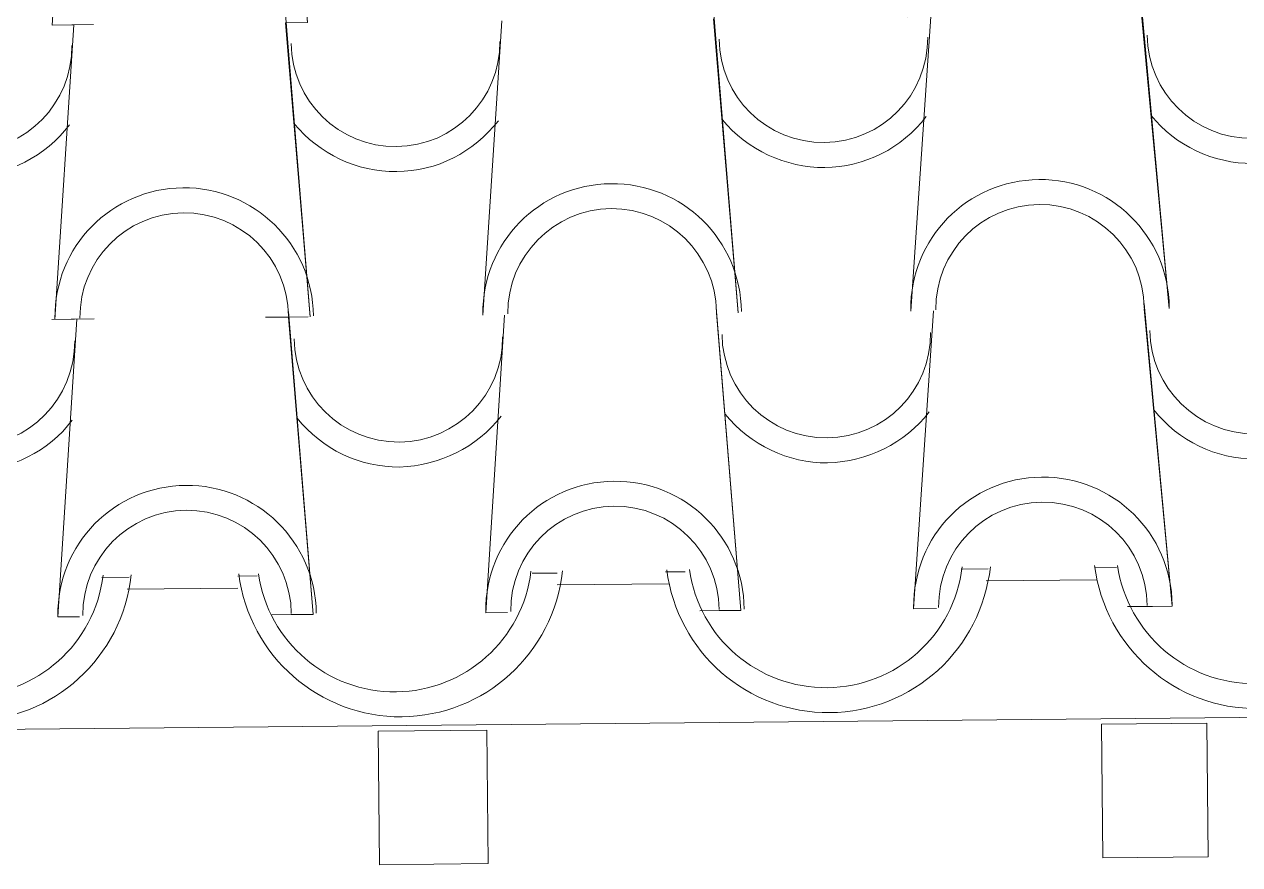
# Model space of a CAD drawing. Header units: millimetres. Extents: x 36985 to 49607, y -23856 to -17842.
# Drawn here: x 44592 to 45503, y -19842 to -19212 of the extents above; entities that cross this region are included whole.
import ezdxf

# ---------------------------------------------------------------- set-up
doc = ezdxf.new("R2010")
doc.units = ezdxf.units.MM
doc.layers.add('A-COB-___-___-EXI', color=250, linetype='Continuous', lineweight=25)

msp = doc.modelspace()

# ---------------------------------------------------------------- linework, layer by layer
at = {"layer": 'A-COB-___-___-EXI', "color": 18, "lineweight": 9}
for p, q in [((44627.53, -19212.54), (44643.82, -19212.39)), ((45256.78, -19427.23), (45271.76, -19206.35)), ((44614.99, -19433.4), (44629.16, -19212.53)), ((44627.21, -19433.28), (44644.31, -19433.12)), ((45294.48, -19620.73), (45314.84, -19620.53)), ((45394.66, -19619.76), (45410.95, -19619.61)), ((44752.05, -19625.94), (44766.71, -19625.8)), ((44972.77, -19623.82), (44991.5, -19623.64)), ((45072.95, -19622.86), (45087.61, -19622.71)), ((45396.37, -19628.71), (45313.3, -19629.5)), ((44752.14, -19634.9), (44669.06, -19635.7)), ((45075.48, -19631.79), (44991.59, -19632.6)), ((45438.11, -19648.67), (45419.37, -19648.85)), ((45115.58, -19651.77), (45098.48, -19651.93))]:
    msp.add_line(p, q, dxfattribs=at)
at = {"layer": 'A-COB-___-___-EXI', "color": 18, "lineweight": 9, "flags": 128}
for points in [[(45265.5, -18555.6), (45250.39, -18762.63), (45267.49, -18762.47), (45250.39, -18762.63), (45265.5, -18555.6), (45250.39, -18762.63), (45267.49, -18762.47), (45252.54, -18985.79), (45269.64, -18985.63), (45252.54, -18985.79), (45269.64, -18985.63), (45254.66, -19206.51), (45271.76, -19206.35), (45256.78, -19427.23), (45271.76, -19206.35), (45254.66, -19206.51), (45271.76, -19206.35), (45254.66, -19206.51)], [(44806.39, -19431.56), (44787.91, -19204.48), (44806.39, -19431.56), (44787.97, -19211), (44804.26, -19210.84), (44785.79, -18983.77), (44804.26, -19210.84), (44787.97, -19211), (44804.26, -19210.84), (44787.97, -19211), (44804.26, -19210.84), (44785.85, -18990.28), (44802.14, -18990.13), (44785.85, -18990.28), (44802.14, -18990.13), (44785.85, -18990.28), (44802.14, -18990.13), (44783.71, -18767.12), (44800, -18766.96), (44781.72, -18560.25), (44800, -18766.96), (44783.71, -18767.12), (44800, -18766.96), (44783.71, -18767.12)], [(45269.64, -18985.63), (45252.54, -18985.79), (45269.64, -18985.63), (45254.66, -19206.51), (45271.76, -19206.35), (45254.66, -19206.51), (45271.76, -19206.35), (45256.78, -19427.23), (45271.76, -19206.35), (45254.66, -19206.51), (45269.64, -18985.63), (45252.54, -18985.79), (45269.64, -18985.63), (45252.54, -18985.79), (45267.49, -18762.47)], [(45429.7, -19198.31), (45450.62, -19425.37), (45429.77, -19204.83), (45448.5, -19204.65), (45427.58, -18977.6), (45448.5, -19204.65), (45427.58, -18977.6)], [(44612.87, -19212.68), (44629.16, -19212.53), (44612.87, -19212.68), (44629.16, -19212.53), (44614.99, -19433.4), (44629.16, -19212.53), (44612.87, -19212.68), (44627.03, -18991.81)], [(44627.03, -18991.81), (44612.87, -19212.68), (44629.16, -19212.53), (44612.87, -19212.68), (44627.03, -18991.81)], [(45108.87, -19207.91), (45127.28, -19428.47), (45108.81, -19201.4), (45127.28, -19428.47), (45108.81, -19201.4)], [(45450.62, -19425.37), (45429.7, -19198.31), (45450.62, -19425.37), (45429.77, -19204.83), (45448.5, -19204.65), (45429.77, -19204.83), (45448.5, -19204.65), (45429.77, -19204.83), (45448.5, -19204.65)], [(44950.05, -19209.44), (44935.88, -19430.32), (44950.05, -19209.44)], [(44950.05, -19209.44), (44935.88, -19430.32), (44950.05, -19209.44)], [(45434.03, -19648.71), (45452.77, -19648.53), (45431.85, -19421.47), (45452.77, -19648.53), (45434.03, -19648.71), (45452.77, -19648.53), (45431.89, -19425.55)], [(44790.06, -19427.64), (44808.53, -19654.72), (44792.24, -19654.88), (44808.53, -19654.72), (44790.1, -19431.72), (44772.99, -19431.88)], [(44792.24, -19654.88), (44808.53, -19654.72), (44790.06, -19427.64), (44808.53, -19654.72), (44792.24, -19654.88), (44808.53, -19654.72), (44790.1, -19431.72)], [(44952.17, -19430.16), (44938.03, -19653.48), (44952.17, -19430.16), (44938.03, -19653.48), (44954.32, -19653.32), (44938.03, -19653.48)], [(45113.14, -19651.79), (45129.43, -19651.64), (45110.95, -19424.56), (45129.43, -19651.64), (45113.14, -19651.79), (45129.43, -19651.64), (45110.99, -19428.63)], [(45273.88, -19427.07), (45258.93, -19650.39), (45273.88, -19427.07), (45258.93, -19650.39), (45276.03, -19650.23), (45258.93, -19650.39)], [(44633.42, -19656.4), (44617.13, -19656.56), (44633.42, -19656.4), (44617.13, -19656.56), (44631.28, -19433.24), (44617.13, -19656.56), (44631.28, -19433.24), (44617.13, -19656.56), (44631.28, -19433.24)], [(37540.33, -19724.61), (37541.14, -19808.5), (48989.94, -19698.41), (48989.13, -19614.52), (48972.84, -19614.68), (48989.13, -19614.52)]]:
    msp.add_lwpolyline(points, dxfattribs=at)
for points in [[(44612.55, -19433.42), (44629.65, -19433.26), (44612.55, -19433.42), (44629.65, -19433.26), (44612.55, -19433.42), (44629.65, -19433.26)], [(44804.76, -19431.58), (44787.65, -19431.74), (44804.76, -19431.58), (44787.65, -19431.74), (44804.76, -19431.58), (44787.65, -19431.74)], [(44670.61, -19626.72), (44650.25, -19626.92)], [(44777.58, -19655.02), (44793.87, -19654.86)], [(45399.86, -19737), (45400.82, -19837.18), (45479.82, -19836.42), (45478.86, -19736.25)], [(44857.43, -19742.22), (44858.39, -19842.4), (44939.84, -19841.62), (44938.88, -19741.44)]]:
    msp.add_lwpolyline(points, close=True, dxfattribs=at)
at = {"layer": 'A-COB-___-___-EXI', "color": 18, "lineweight": 9}
for points in [[(45433.99, -19220.26), (45434.4, -19263.43), (45469.76, -19298.11), (45512.93, -19297.7)], [(44792.2, -19226.43), (44792.61, -19269.6), (44827.97, -19304.29), (44871.14, -19303.87)], [(45113.09, -19223.35), (45113.51, -19266.52), (45148.86, -19301.2), (45192.03, -19300.79)], [(45113.09, -19223.35), (45113.51, -19266.52), (45148.86, -19301.2), (45192.03, -19300.79)], [(45115.3, -19283.6), (45134.25, -19306.23), (45162.89, -19319.8), (45192.21, -19319.52)], [(45115.3, -19283.6), (45134.25, -19306.23), (45162.89, -19319.8), (45192.21, -19319.52)], [(45437.01, -19280.51), (45455.15, -19303.14), (45483.79, -19316.71), (45513.11, -19316.43)], [(44794.4, -19286.69), (44813.36, -19309.31), (44841.18, -19322.89), (44871.32, -19322.6)], [(45450.61, -19424.55), (45450.1, -19370.8), (45406.51, -19328.05), (45352.76, -19328.56)], [(45450.61, -19424.55), (45450.1, -19370.8), (45406.51, -19328.05), (45352.76, -19328.56)], [(45450.61, -19424.55), (45450.1, -19370.8), (45406.51, -19328.05), (45352.76, -19328.56)], [(45450.61, -19424.55), (45450.1, -19370.8), (45406.51, -19328.05), (45352.76, -19328.56)], [(45450.61, -19424.55), (45450.1, -19370.8), (45406.51, -19328.05), (45352.76, -19328.56)], [(44808.82, -19430.72), (44808.3, -19376.97), (44763.91, -19334.22), (44710.97, -19334.73)], [(44808.82, -19430.72), (44808.3, -19376.97), (44763.91, -19334.22), (44710.97, -19334.73)], [(44808.82, -19430.72), (44808.3, -19376.97), (44763.91, -19334.22), (44710.97, -19334.73)], [(45129.72, -19427.64), (45129.2, -19373.88), (45085.62, -19331.13), (45031.87, -19331.65)], [(45129.72, -19427.64), (45129.2, -19373.88), (45085.62, -19331.13), (45031.87, -19331.65)], [(45129.72, -19427.64), (45129.2, -19373.88), (45085.62, -19331.13), (45031.87, -19331.65)], [(45129.72, -19427.64), (45129.2, -19373.88), (45085.62, -19331.13), (45031.87, -19331.65)], [(45431.88, -19424.73), (45431.47, -19381.57), (45396.11, -19346.88), (45352.94, -19347.3)], [(45431.88, -19424.73), (45431.47, -19381.57), (45396.11, -19346.88), (45352.94, -19347.3)], [(45431.88, -19424.73), (45431.47, -19381.57), (45396.11, -19346.88), (45352.94, -19347.3)], [(45431.88, -19424.73), (45431.47, -19381.57), (45396.11, -19346.88), (45352.94, -19347.3)], [(45431.88, -19424.73), (45431.47, -19381.57), (45396.11, -19346.88), (45352.94, -19347.3)], [(45431.88, -19424.73), (45431.47, -19381.57), (45396.11, -19346.88), (45352.94, -19347.3)], [(45431.88, -19424.73), (45431.47, -19381.57), (45396.11, -19346.88), (45352.94, -19347.3)], [(45431.88, -19424.73), (45431.47, -19381.57), (45396.11, -19346.88), (45352.94, -19347.3)], [(45431.88, -19424.73), (45431.47, -19381.57), (45396.11, -19346.88), (45352.94, -19347.3)], [(45431.88, -19424.73), (45431.47, -19381.57), (45396.11, -19346.88), (45352.94, -19347.3)], [(45431.88, -19424.73), (45431.47, -19381.57), (45396.11, -19346.88), (45352.94, -19347.3)], [(44790.09, -19430.9), (44789.67, -19387.74), (44754.32, -19353.05), (44711.15, -19353.47)], [(44790.09, -19430.9), (44789.67, -19387.74), (44754.32, -19353.05), (44711.15, -19353.47)], [(44790.09, -19430.9), (44789.67, -19387.74), (44754.32, -19353.05), (44711.15, -19353.47)], [(44790.09, -19430.9), (44789.67, -19387.74), (44754.32, -19353.05), (44711.15, -19353.47)], [(44790.09, -19430.9), (44789.67, -19387.74), (44754.32, -19353.05), (44711.15, -19353.47)], [(44790.09, -19430.9), (44789.67, -19387.74), (44754.32, -19353.05), (44711.15, -19353.47)], [(44790.09, -19430.9), (44789.67, -19387.74), (44754.32, -19353.05), (44711.15, -19353.47)], [(44790.09, -19430.9), (44789.67, -19387.74), (44754.32, -19353.05), (44711.15, -19353.47)], [(44790.09, -19430.9), (44789.67, -19387.74), (44754.32, -19353.05), (44711.15, -19353.47)], [(44790.09, -19430.9), (44789.67, -19387.74), (44754.32, -19353.05), (44711.15, -19353.47)], [(44790.09, -19430.9), (44789.67, -19387.74), (44754.32, -19353.05), (44711.15, -19353.47)], [(44790.09, -19430.9), (44789.67, -19387.74), (44754.32, -19353.05), (44711.15, -19353.47)], [(44790.09, -19430.9), (44789.67, -19387.74), (44754.32, -19353.05), (44711.15, -19353.47)], [(45110.98, -19427.82), (45110.57, -19384.65), (45075.21, -19349.97), (45032.05, -19350.38)], [(45110.98, -19427.82), (45110.57, -19384.65), (45075.21, -19349.97), (45032.05, -19350.38)], [(45110.98, -19427.82), (45110.57, -19384.65), (45075.21, -19349.97), (45032.05, -19350.38)], [(45110.98, -19427.82), (45110.57, -19384.65), (45075.21, -19349.97), (45032.05, -19350.38)], [(45110.98, -19427.82), (45110.57, -19384.65), (45075.21, -19349.97), (45032.05, -19350.38)], [(45110.98, -19427.82), (45110.57, -19384.65), (45075.21, -19349.97), (45032.05, -19350.38)], [(45110.98, -19427.82), (45110.57, -19384.65), (45075.21, -19349.97), (45032.05, -19350.38)], [(45110.98, -19427.82), (45110.57, -19384.65), (45075.21, -19349.97), (45032.05, -19350.38)], [(45110.98, -19427.82), (45110.57, -19384.65), (45075.21, -19349.97), (45032.05, -19350.38)], [(45110.98, -19427.82), (45110.57, -19384.65), (45075.21, -19349.97), (45032.05, -19350.38)], [(44794.33, -19447.97), (44794.74, -19491.13), (44830.1, -19525.82), (44873.27, -19525.4)], [(45115.22, -19444.88), (45115.64, -19488.05), (45151, -19522.73), (45194.16, -19522.32)], [(45436.12, -19441.8), (45436.53, -19484.96), (45471.89, -19519.65), (45515.06, -19519.23)], [(45439.13, -19501.23), (45457.28, -19524.67), (45485.92, -19538.25), (45515.24, -19537.96)], [(44796.53, -19507.41), (44815.49, -19530.85), (44843.31, -19544.43), (44873.45, -19544.14)], [(45117.42, -19504.32), (45136.38, -19527.76), (45165.02, -19541.33), (45194.34, -19541.05)], [(44810.97, -19653.88), (44810.45, -19600.13), (44766.06, -19557.39), (44713.12, -19557.89)], [(44810.97, -19653.88), (44810.45, -19600.13), (44766.06, -19557.39), (44713.12, -19557.89)], [(44810.97, -19653.88), (44810.45, -19600.13), (44766.06, -19557.39), (44713.12, -19557.89)], [(44810.97, -19653.88), (44810.45, -19600.13), (44766.06, -19557.39), (44713.12, -19557.89)], [(44810.97, -19653.88), (44810.45, -19600.13), (44766.06, -19557.39), (44713.12, -19557.89)], [(45131.86, -19650.8), (45131.35, -19597.04), (45087.77, -19554.29), (45034.01, -19554.81)], [(45131.86, -19650.8), (45131.35, -19597.04), (45087.77, -19554.29), (45034.01, -19554.81)], [(45131.86, -19650.8), (45131.35, -19597.04), (45087.77, -19554.29), (45034.01, -19554.81)], [(45452.76, -19647.71), (45452.24, -19593.96), (45408.66, -19551.21), (45354.91, -19551.72)], [(45452.76, -19647.71), (45452.24, -19593.96), (45408.66, -19551.21), (45354.91, -19551.72)], [(45452.76, -19647.71), (45452.24, -19593.96), (45408.66, -19551.21), (45354.91, -19551.72)], [(44792.24, -19654.06), (44791.82, -19610.9), (44756.46, -19576.21), (44713.3, -19576.63)], [(44792.24, -19654.06), (44791.82, -19610.9), (44756.46, -19576.21), (44713.3, -19576.63)], [(44792.24, -19654.06), (44791.82, -19610.9), (44756.46, -19576.21), (44713.3, -19576.63)], [(44792.24, -19654.06), (44791.82, -19610.9), (44756.46, -19576.21), (44713.3, -19576.63)], [(44792.24, -19654.06), (44791.82, -19610.9), (44756.46, -19576.21), (44713.3, -19576.63)], [(45113.13, -19650.98), (45112.72, -19607.81), (45077.36, -19573.13), (45034.19, -19573.54)], [(45113.13, -19650.98), (45112.72, -19607.81), (45077.36, -19573.13), (45034.19, -19573.54)], [(45113.13, -19650.98), (45112.72, -19607.81), (45077.36, -19573.13), (45034.19, -19573.54)], [(45434.03, -19647.89), (45433.61, -19604.73), (45398.25, -19570.04), (45355.09, -19570.46)], [(45434.03, -19647.89), (45433.61, -19604.73), (45398.25, -19570.04), (45355.09, -19570.46)], [(45434.03, -19647.89), (45433.61, -19604.73), (45398.25, -19570.04), (45355.09, -19570.46)], [(45073.75, -19621.22), (45081.67, -19683.05), (45134.24, -19728.97), (45196.14, -19728.37)], [(45090.85, -19621.05), (45097.86, -19672.3), (45142.21, -19710.16), (45194.33, -19709.66)], [(45394.64, -19618.13), (45402.57, -19679.96), (45455.14, -19725.88), (45517.04, -19725.29)], [(45411.75, -19617.97), (45419.57, -19669.21), (45463.1, -19707.07), (45515.23, -19706.57)], [(44752.85, -19624.3), (44760.78, -19686.13), (44813.35, -19732.06), (44875.25, -19731.46)], [(44767.51, -19624.16), (44775.34, -19675.4), (44818.87, -19713.27), (44870.99, -19712.77)]]:
    msp.add_open_spline(points, degree=3, dxfattribs=at)
for points in [[(44550.24, -19306.96), (44550.24, -19306.96), (44593.41, -19306.54), (44628.09, -19271.18), (44627.68, -19228.02)], [(44871.14, -19303.87), (44871.14, -19303.87), (44914.3, -19303.46), (44948.99, -19268.1), (44948.57, -19224.93)], [(45192.03, -19300.79), (45192.03, -19300.79), (45235.2, -19300.37), (45269.88, -19265.01), (45269.47, -19221.85)], [(45192.03, -19300.79), (45192.03, -19300.79), (45235.2, -19300.37), (45269.88, -19265.01), (45269.47, -19221.85)], [(44871.32, -19322.6), (44871.32, -19322.6), (44901.45, -19322.31), (44929.01, -19308.2), (44947.51, -19284.4)], [(45192.21, -19319.52), (45192.21, -19319.52), (45222.35, -19319.23), (45249.9, -19305.12), (45268.41, -19281.32)], [(45192.21, -19319.52), (45192.21, -19319.52), (45222.35, -19319.23), (45249.9, -19305.12), (45268.41, -19281.32)], [(44550.42, -19325.69), (44550.42, -19325.69), (44579.74, -19325.41), (44608.11, -19311.29), (44625.8, -19287.5)], [(45352.76, -19328.56), (45352.76, -19328.56), (45299.01, -19329.08), (45256.26, -19372.66), (45256.77, -19426.42)], [(45352.76, -19328.56), (45352.76, -19328.56), (45299.01, -19329.08), (45256.26, -19372.66), (45256.77, -19426.42)], [(45352.76, -19328.56), (45352.76, -19328.56), (45299.01, -19329.08), (45256.26, -19372.66), (45256.77, -19426.42)], [(45352.76, -19328.56), (45352.76, -19328.56), (45299.01, -19329.08), (45256.26, -19372.66), (45256.77, -19426.42)], [(45352.76, -19328.56), (45352.76, -19328.56), (45299.01, -19329.08), (45256.26, -19372.66), (45256.77, -19426.42)], [(44710.97, -19334.73), (44710.97, -19334.73), (44657.22, -19335.25), (44614.46, -19378.83), (44614.98, -19432.59)], [(44710.97, -19334.73), (44710.97, -19334.73), (44657.22, -19335.25), (44614.46, -19378.83), (44614.98, -19432.59)], [(44710.97, -19334.73), (44710.97, -19334.73), (44657.22, -19335.25), (44614.46, -19378.83), (44614.98, -19432.59)], [(45031.87, -19331.65), (45031.87, -19331.65), (44978.11, -19332.17), (44935.36, -19375.75), (44935.88, -19429.5)], [(45031.87, -19331.65), (45031.87, -19331.65), (44978.11, -19332.17), (44935.36, -19375.75), (44935.88, -19429.5)], [(45031.87, -19331.65), (45031.87, -19331.65), (44978.11, -19332.17), (44935.36, -19375.75), (44935.88, -19429.5)], [(45031.87, -19331.65), (45031.87, -19331.65), (44978.11, -19332.17), (44935.36, -19375.75), (44935.88, -19429.5)], [(45352.94, -19347.3), (45352.94, -19347.3), (45309.77, -19347.71), (45275.09, -19383.07), (45275.5, -19426.23)], [(45352.94, -19347.3), (45352.94, -19347.3), (45309.77, -19347.71), (45275.09, -19383.07), (45275.5, -19426.23)], [(45352.94, -19347.3), (45352.94, -19347.3), (45309.77, -19347.71), (45275.09, -19383.07), (45275.5, -19426.23)], [(45352.94, -19347.3), (45352.94, -19347.3), (45309.77, -19347.71), (45275.09, -19383.07), (45275.5, -19426.23)], [(45352.94, -19347.3), (45352.94, -19347.3), (45309.77, -19347.71), (45275.09, -19383.07), (45275.5, -19426.23)], [(45352.94, -19347.3), (45352.94, -19347.3), (45309.77, -19347.71), (45275.09, -19383.07), (45275.5, -19426.23)], [(45352.94, -19347.3), (45352.94, -19347.3), (45309.77, -19347.71), (45275.09, -19383.07), (45275.5, -19426.23)], [(45352.94, -19347.3), (45352.94, -19347.3), (45309.77, -19347.71), (45275.09, -19383.07), (45275.5, -19426.23)], [(45352.94, -19347.3), (45352.94, -19347.3), (45309.77, -19347.71), (45275.09, -19383.07), (45275.5, -19426.23)], [(45352.94, -19347.3), (45352.94, -19347.3), (45309.77, -19347.71), (45275.09, -19383.07), (45275.5, -19426.23)], [(45352.94, -19347.3), (45352.94, -19347.3), (45309.77, -19347.71), (45275.09, -19383.07), (45275.5, -19426.23)], [(44711.15, -19353.47), (44711.15, -19353.47), (44667.98, -19353.88), (44633.3, -19389.24), (44633.71, -19432.41)], [(44711.15, -19353.47), (44711.15, -19353.47), (44667.98, -19353.88), (44633.3, -19389.24), (44633.71, -19432.41)], [(44711.15, -19353.47), (44711.15, -19353.47), (44667.98, -19353.88), (44633.3, -19389.24), (44633.71, -19432.41)], [(44711.15, -19353.47), (44711.15, -19353.47), (44667.98, -19353.88), (44633.3, -19389.24), (44633.71, -19432.41)], [(44711.15, -19353.47), (44711.15, -19353.47), (44667.98, -19353.88), (44633.3, -19389.24), (44633.71, -19432.41)], [(44711.15, -19353.47), (44711.15, -19353.47), (44667.98, -19353.88), (44633.3, -19389.24), (44633.71, -19432.41)], [(44711.15, -19353.47), (44711.15, -19353.47), (44667.98, -19353.88), (44633.3, -19389.24), (44633.71, -19432.41)], [(44711.15, -19353.47), (44711.15, -19353.47), (44667.98, -19353.88), (44633.3, -19389.24), (44633.71, -19432.41)], [(44711.15, -19353.47), (44711.15, -19353.47), (44667.98, -19353.88), (44633.3, -19389.24), (44633.71, -19432.41)], [(44711.15, -19353.47), (44711.15, -19353.47), (44667.98, -19353.88), (44633.3, -19389.24), (44633.71, -19432.41)], [(44711.15, -19353.47), (44711.15, -19353.47), (44667.98, -19353.88), (44633.3, -19389.24), (44633.71, -19432.41)], [(44711.15, -19353.47), (44711.15, -19353.47), (44667.98, -19353.88), (44633.3, -19389.24), (44633.71, -19432.41)], [(44711.15, -19353.47), (44711.15, -19353.47), (44667.98, -19353.88), (44633.3, -19389.24), (44633.71, -19432.41)], [(45032.05, -19350.38), (45032.05, -19350.38), (44988.88, -19350.8), (44954.19, -19386.15), (44954.61, -19429.32)], [(45032.05, -19350.38), (45032.05, -19350.38), (44988.88, -19350.8), (44954.19, -19386.15), (44954.61, -19429.32)], [(45032.05, -19350.38), (45032.05, -19350.38), (44988.88, -19350.8), (44954.19, -19386.15), (44954.61, -19429.32)], [(45032.05, -19350.38), (45032.05, -19350.38), (44988.88, -19350.8), (44954.19, -19386.15), (44954.61, -19429.32)], [(45032.05, -19350.38), (45032.05, -19350.38), (44988.88, -19350.8), (44954.19, -19386.15), (44954.61, -19429.32)], [(45032.05, -19350.38), (45032.05, -19350.38), (44988.88, -19350.8), (44954.19, -19386.15), (44954.61, -19429.32)], [(45032.05, -19350.38), (45032.05, -19350.38), (44988.88, -19350.8), (44954.19, -19386.15), (44954.61, -19429.32)], [(45032.05, -19350.38), (45032.05, -19350.38), (44988.88, -19350.8), (44954.19, -19386.15), (44954.61, -19429.32)], [(45032.05, -19350.38), (45032.05, -19350.38), (44988.88, -19350.8), (44954.19, -19386.15), (44954.61, -19429.32)], [(45032.05, -19350.38), (45032.05, -19350.38), (44988.88, -19350.8), (44954.19, -19386.15), (44954.61, -19429.32)], [(44873.27, -19525.4), (44873.27, -19525.4), (44916.43, -19524.99), (44951.12, -19489.63), (44950.7, -19446.46)], [(45194.16, -19522.32), (45194.16, -19522.32), (45237.33, -19521.9), (45272.01, -19486.54), (45271.6, -19443.38)], [(44552.37, -19528.49), (44552.37, -19528.49), (44595.54, -19528.07), (44630.22, -19492.71), (44629.81, -19449.55)], [(44552.37, -19528.49), (44552.37, -19528.49), (44595.54, -19528.07), (44630.22, -19492.71), (44629.81, -19449.55)], [(45194.34, -19541.05), (45194.34, -19541.05), (45224.47, -19539.95), (45252.03, -19526.65), (45270.54, -19502.85)], [(44552.55, -19547.22), (44552.55, -19547.22), (44581.86, -19546.12), (44610.24, -19532.82), (44627.93, -19509.03)], [(44552.55, -19547.22), (44552.55, -19547.22), (44581.86, -19546.12), (44610.24, -19532.82), (44627.93, -19509.03)], [(44873.45, -19544.14), (44873.45, -19544.14), (44903.57, -19543.03), (44931.14, -19529.73), (44949.64, -19505.93)], [(44713.12, -19557.89), (44713.12, -19557.89), (44659.36, -19558.41), (44616.61, -19601.99), (44617.13, -19655.75)], [(44713.12, -19557.89), (44713.12, -19557.89), (44659.36, -19558.41), (44616.61, -19601.99), (44617.13, -19655.75)], [(44713.12, -19557.89), (44713.12, -19557.89), (44659.36, -19558.41), (44616.61, -19601.99), (44617.13, -19655.75)], [(44713.12, -19557.89), (44713.12, -19557.89), (44659.36, -19558.41), (44616.61, -19601.99), (44617.13, -19655.75)], [(44713.12, -19557.89), (44713.12, -19557.89), (44659.36, -19558.41), (44616.61, -19601.99), (44617.13, -19655.75)], [(45034.01, -19554.81), (45034.01, -19554.81), (44980.26, -19555.33), (44937.51, -19598.91), (44938.02, -19652.66)], [(45034.01, -19554.81), (45034.01, -19554.81), (44980.26, -19555.33), (44937.51, -19598.91), (44938.02, -19652.66)], [(45034.01, -19554.81), (45034.01, -19554.81), (44980.26, -19555.33), (44937.51, -19598.91), (44938.02, -19652.66)], [(45354.91, -19551.72), (45354.91, -19551.72), (45301.15, -19552.24), (45258.4, -19595.82), (45258.92, -19649.58)], [(45354.91, -19551.72), (45354.91, -19551.72), (45301.15, -19552.24), (45258.4, -19595.82), (45258.92, -19649.58)], [(45354.91, -19551.72), (45354.91, -19551.72), (45301.15, -19552.24), (45258.4, -19595.82), (45258.92, -19649.58)], [(44713.3, -19576.63), (44713.3, -19576.63), (44670.13, -19577.04), (44635.44, -19612.4), (44635.86, -19655.57)], [(44713.3, -19576.63), (44713.3, -19576.63), (44670.13, -19577.04), (44635.44, -19612.4), (44635.86, -19655.57)], [(44713.3, -19576.63), (44713.3, -19576.63), (44670.13, -19577.04), (44635.44, -19612.4), (44635.86, -19655.57)], [(44713.3, -19576.63), (44713.3, -19576.63), (44670.13, -19577.04), (44635.44, -19612.4), (44635.86, -19655.57)], [(44713.3, -19576.63), (44713.3, -19576.63), (44670.13, -19577.04), (44635.44, -19612.4), (44635.86, -19655.57)], [(45034.19, -19573.54), (45034.19, -19573.54), (44991.02, -19573.96), (44956.34, -19609.32), (44956.76, -19652.48)], [(45034.19, -19573.54), (45034.19, -19573.54), (44991.02, -19573.96), (44956.34, -19609.32), (44956.76, -19652.48)], [(45034.19, -19573.54), (45034.19, -19573.54), (44991.02, -19573.96), (44956.34, -19609.32), (44956.76, -19652.48)], [(45355.09, -19570.46), (45355.09, -19570.46), (45311.92, -19570.87), (45277.24, -19606.23), (45277.65, -19649.4)], [(45355.09, -19570.46), (45355.09, -19570.46), (45311.92, -19570.87), (45277.24, -19606.23), (45277.65, -19649.4)], [(45355.09, -19570.46), (45355.09, -19570.46), (45311.92, -19570.87), (45277.24, -19606.23), (45277.65, -19649.4)], [(44870.99, -19712.77), (44870.99, -19712.77), (44922.31, -19712.27), (44965.92, -19673.57), (44971.94, -19622.2)], [(44875.25, -19731.46), (44875.25, -19731.46), (44937.15, -19730.86), (44988.82, -19683.94), (44995.56, -19621.97)], [(45194.33, -19709.66), (45194.33, -19709.66), (45245.64, -19709.16), (45289.26, -19670.46), (45295.28, -19619.09)], [(45196.14, -19728.37), (45196.14, -19728.37), (45258.04, -19727.78), (45309.72, -19680.85), (45316.45, -19618.89)], [(44549.28, -19715.86), (44549.28, -19715.86), (44601.41, -19715.36), (44645.02, -19676.66), (44651.04, -19625.28)], [(44549.28, -19715.86), (44549.28, -19715.86), (44601.41, -19715.36), (44645.02, -19676.66), (44651.04, -19625.28)], [(44551.91, -19734.57), (44551.91, -19734.57), (44613.81, -19733.97), (44665.49, -19687.05), (44672.22, -19625.08)], [(44551.91, -19734.57), (44551.91, -19734.57), (44613.81, -19733.97), (44665.49, -19687.05), (44672.22, -19625.08)]]:
    msp.add_open_spline(points, degree=3, knots=[0.125, 0.125, 0.125, 0.125, 0.125001, 1, 1, 1, 1], dxfattribs=at)

doc.saveas('drawing.dxf')
